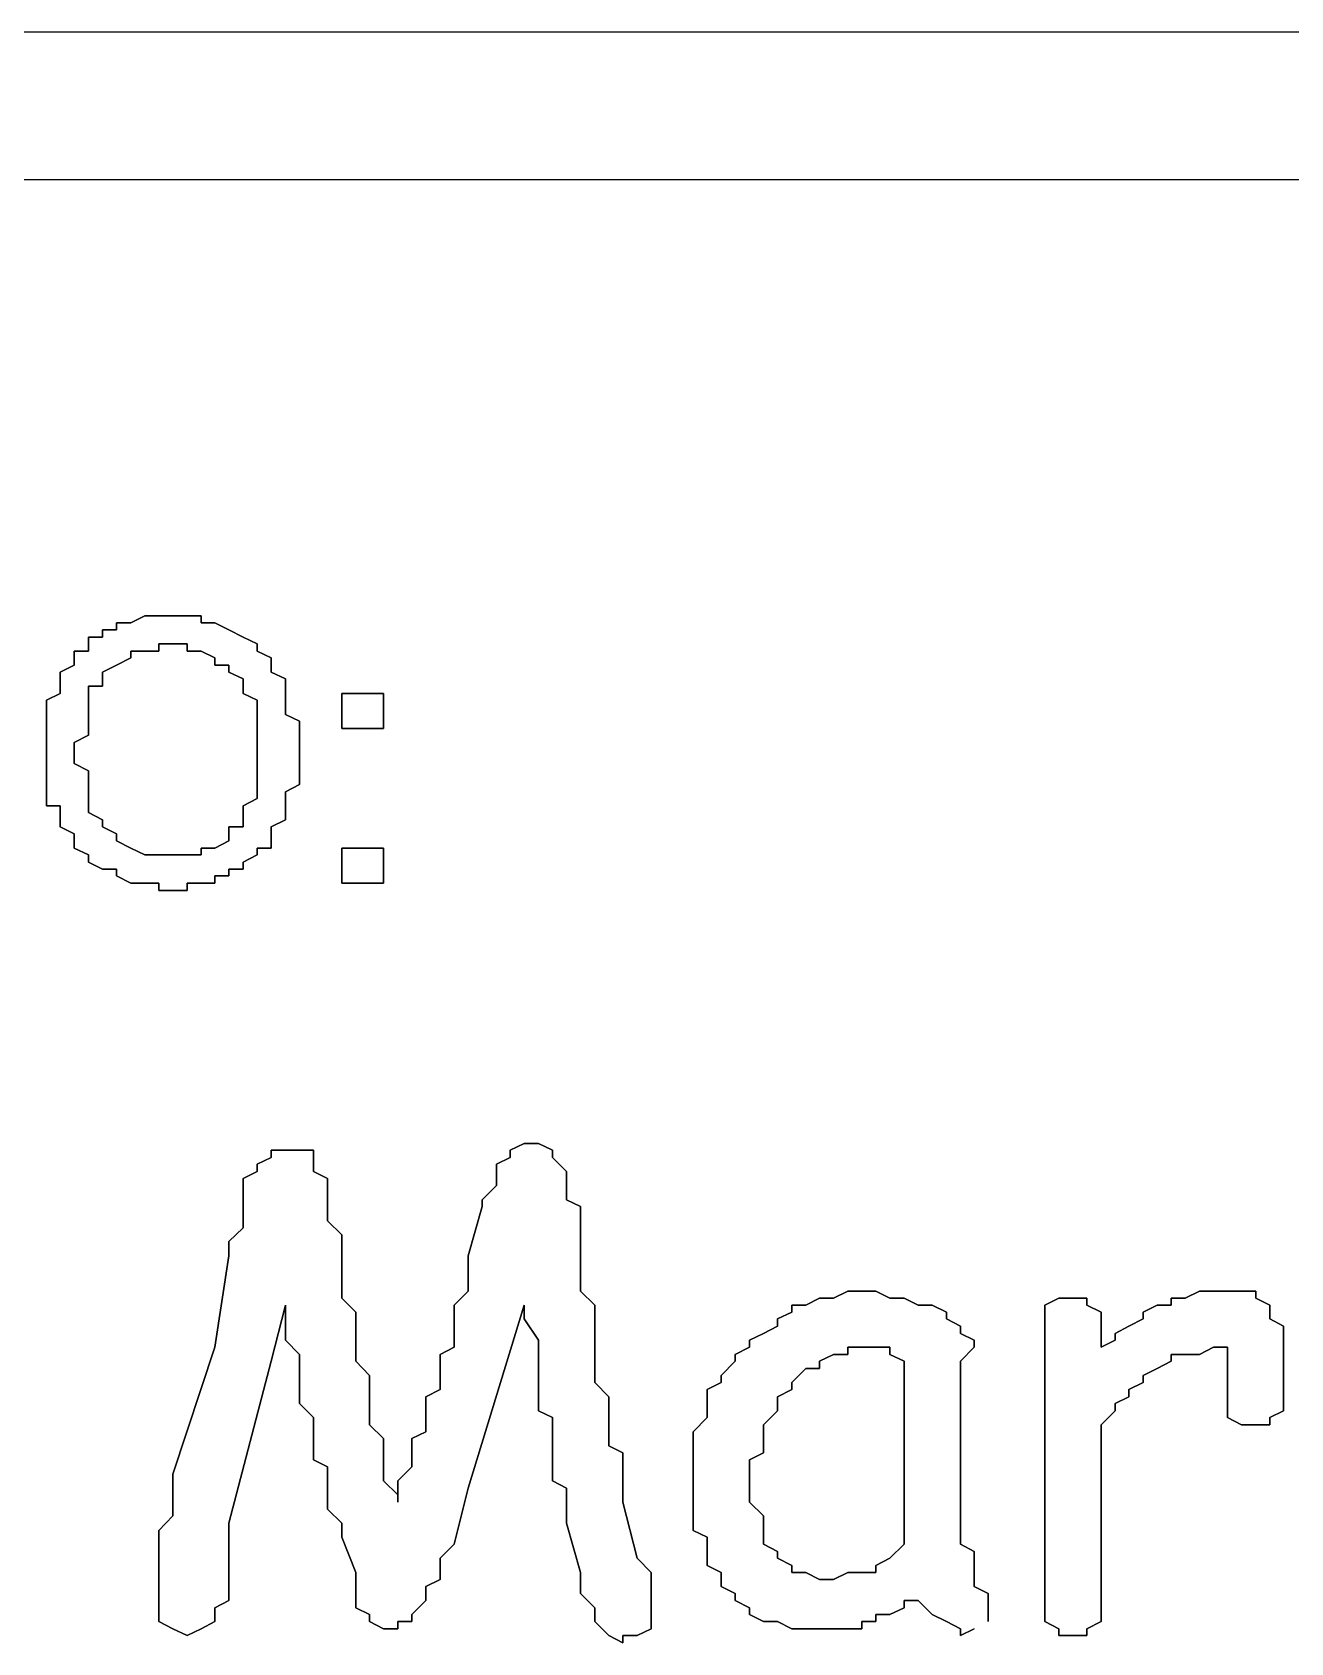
# Model space of a CAD drawing. Header units: metres. Extents: x 2.9 to 42.8, y 1.7 to 28.7.
# Drawn here: x 39.1231 to 39.4388, y 11.2536 to 11.6575 of the extents above; entities that cross this region are included whole.
import ezdxf

# ---------------------------------------------------------------- set-up
doc = ezdxf.new("R2010")
doc.units = ezdxf.units.M
for name, color, linetype in [('NEGRO', 7, 'Continuous'), ('ROJO', 1, 'Continuous'), ('VERDE', 3, 'Continuous')]:
    doc.layers.add(name, color=color, linetype=linetype)

msp = doc.modelspace()

# ---------------------------------------------------------------- linework, layer by layer
at = {"layer": 'NEGRO', "lineweight": -3}
for points in [[(40.5836, 11.6575), (37.659, 11.6575)], [(40.5836, 11.6205), (37.659, 11.6205)]]:
    msp.add_lwpolyline(points, dxfattribs=at)
at = {"layer": 'ROJO', "lineweight": -3}
for points in [[(39.1442, 11.5076), (39.1407, 11.5076), (39.1442, 11.5076)], [(39.1407, 11.5076), (39.1407, 11.5058), (39.1407, 11.5076)], [(39.1478, 11.5094), (39.1442, 11.5094), (39.1478, 11.5094)], [(39.1442, 11.5094), (39.1442, 11.5076), (39.1442, 11.5094)], [(39.1513, 11.5111), (39.1478, 11.5094), (39.1513, 11.5111)], [(39.1548, 11.5111), (39.1513, 11.5111), (39.1548, 11.5111)], [(39.1583, 11.5111), (39.1548, 11.5111), (39.1583, 11.5111)], [(39.1619, 11.5111), (39.1583, 11.5111), (39.1619, 11.5111)], [(39.1654, 11.5111), (39.1619, 11.5111), (39.1654, 11.5111)], [(39.1654, 11.5094), (39.1654, 11.5111), (39.1654, 11.5094)], [(39.1689, 11.5094), (39.1654, 11.5094), (39.1689, 11.5094)], [(39.1724, 11.5076), (39.1689, 11.5094), (39.1724, 11.5076)], [(39.176, 11.5058), (39.1724, 11.5076), (39.176, 11.5058)], [(39.1407, 11.5058), (39.1372, 11.5058), (39.1407, 11.5058)], [(39.1372, 11.5058), (39.1372, 11.5041), (39.1372, 11.5058)], [(39.1372, 11.5041), (39.1372, 11.5023), (39.1372, 11.5041)], [(39.1548, 11.5023), (39.1548, 11.5041), (39.1548, 11.5023)], [(39.1548, 11.5041), (39.1583, 11.5041), (39.1548, 11.5041)], [(39.1583, 11.5041), (39.1619, 11.5041), (39.1583, 11.5041)], [(39.1619, 11.5041), (39.1619, 11.5023), (39.1619, 11.5041)], [(39.1795, 11.5041), (39.176, 11.5058), (39.1795, 11.5041)], [(39.1795, 11.5023), (39.1795, 11.5041), (39.1795, 11.5023)], [(39.1372, 11.5023), (39.1336, 11.5023), (39.1372, 11.5023)], [(39.1336, 11.5023), (39.1336, 11.5006), (39.1336, 11.5023)], [(39.1336, 11.5006), (39.1336, 11.4988), (39.1336, 11.5006)], [(39.1442, 11.4988), (39.1478, 11.5006), (39.1442, 11.4988)], [(39.1478, 11.5006), (39.1478, 11.5023), (39.1478, 11.5006)], [(39.1478, 11.5023), (39.1513, 11.5023), (39.1478, 11.5023)], [(39.1513, 11.5023), (39.1548, 11.5023), (39.1513, 11.5023)], [(39.1619, 11.5023), (39.1654, 11.5023), (39.1619, 11.5023)], [(39.1654, 11.5023), (39.1689, 11.5006), (39.1654, 11.5023)], [(39.1689, 11.5006), (39.1689, 11.4988), (39.1689, 11.5006)], [(39.183, 11.5006), (39.1795, 11.5023), (39.183, 11.5006)], [(39.183, 11.4988), (39.183, 11.5006), (39.183, 11.4988)], [(39.1336, 11.4988), (39.1301, 11.497), (39.1336, 11.4988)], [(39.1301, 11.497), (39.1301, 11.4953), (39.1301, 11.497)], [(39.1301, 11.4953), (39.1301, 11.4935), (39.1301, 11.4953)], [(39.1407, 11.497), (39.1442, 11.4988), (39.1407, 11.497)], [(39.1407, 11.4953), (39.1407, 11.497), (39.1407, 11.4953)], [(39.1407, 11.4935), (39.1407, 11.4953), (39.1407, 11.4935)], [(39.1689, 11.4988), (39.1724, 11.4988), (39.1689, 11.4988)], [(39.1724, 11.4988), (39.1724, 11.497), (39.1724, 11.4988)], [(39.1724, 11.497), (39.176, 11.4953), (39.1724, 11.497)], [(39.176, 11.4953), (39.176, 11.4935), (39.176, 11.4953)], [(39.183, 11.497), (39.183, 11.4988), (39.183, 11.497)], [(39.1866, 11.4953), (39.183, 11.497), (39.1866, 11.4953)], [(39.1866, 11.4935), (39.1866, 11.4953), (39.1866, 11.4935)], [(39.1301, 11.4917), (39.1266, 11.49), (39.1301, 11.4917)], [(39.1301, 11.4935), (39.1301, 11.4917), (39.1301, 11.4935)], [(39.1372, 11.4917), (39.1372, 11.4935), (39.1372, 11.4917)], [(39.1372, 11.4935), (39.1407, 11.4935), (39.1372, 11.4935)], [(39.1372, 11.49), (39.1372, 11.4917), (39.1372, 11.49)], [(39.176, 11.4935), (39.176, 11.4917), (39.176, 11.4935)], [(39.176, 11.4917), (39.1795, 11.49), (39.176, 11.4917)], [(39.1866, 11.4917), (39.1866, 11.4935), (39.1866, 11.4917)], [(39.1866, 11.49), (39.1866, 11.4917), (39.1866, 11.49)], [(39.2112, 11.4917), (39.2007, 11.4917), (39.2112, 11.4917)], [(39.2007, 11.4917), (39.2007, 11.4829), (39.2007, 11.4917)], [(39.2112, 11.4829), (39.2112, 11.4917), (39.2112, 11.4829)], [(39.1266, 11.49), (39.1266, 11.4882), (39.1266, 11.49)], [(39.1266, 11.4882), (39.1266, 11.4864), (39.1266, 11.4882)], [(39.1372, 11.4882), (39.1372, 11.49), (39.1372, 11.4882)], [(39.1372, 11.4864), (39.1372, 11.4882), (39.1372, 11.4864)], [(39.1795, 11.49), (39.1795, 11.4882), (39.1795, 11.49)], [(39.1795, 11.4882), (39.1795, 11.4864), (39.1795, 11.4882)], [(39.1866, 11.4882), (39.1866, 11.49), (39.1866, 11.4882)], [(39.1866, 11.4864), (39.1866, 11.4882), (39.1866, 11.4864)], [(39.1266, 11.4864), (39.1266, 11.4847), (39.1266, 11.4864)], [(39.1266, 11.4847), (39.1266, 11.4829), (39.1266, 11.4847)], [(39.1266, 11.4829), (39.1266, 11.4812), (39.1266, 11.4829)], [(39.1372, 11.4847), (39.1372, 11.4864), (39.1372, 11.4847)], [(39.1372, 11.4829), (39.1372, 11.4847), (39.1372, 11.4829)], [(39.1372, 11.4812), (39.1372, 11.4829), (39.1372, 11.4812)], [(39.1795, 11.4864), (39.1795, 11.4847), (39.1795, 11.4864)], [(39.1795, 11.4847), (39.1795, 11.4829), (39.1795, 11.4847)], [(39.1795, 11.4829), (39.1795, 11.4812), (39.1795, 11.4829)], [(39.1901, 11.4847), (39.1866, 11.4864), (39.1901, 11.4847)], [(39.1901, 11.4829), (39.1901, 11.4847), (39.1901, 11.4829)], [(39.1901, 11.4812), (39.1901, 11.4829), (39.1901, 11.4812)], [(39.2007, 11.4829), (39.2112, 11.4829), (39.2007, 11.4829)], [(39.1266, 11.4812), (39.1266, 11.4794), (39.1266, 11.4812)], [(39.1266, 11.4794), (39.1266, 11.4776), (39.1266, 11.4794)], [(39.1336, 11.4794), (39.1372, 11.4812), (39.1336, 11.4794)], [(39.1336, 11.4776), (39.1336, 11.4794), (39.1336, 11.4776)], [(39.1795, 11.4812), (39.1795, 11.4794), (39.1795, 11.4812)], [(39.1795, 11.4794), (39.1795, 11.4776), (39.1795, 11.4794)], [(39.1901, 11.4794), (39.1901, 11.4812), (39.1901, 11.4794)], [(39.1901, 11.4776), (39.1901, 11.4794), (39.1901, 11.4776)], [(39.1266, 11.4776), (39.1266, 11.4759), (39.1266, 11.4776)], [(39.1266, 11.4759), (39.1266, 11.4741), (39.1266, 11.4759)], [(39.1336, 11.4759), (39.1336, 11.4776), (39.1336, 11.4759)], [(39.1336, 11.4741), (39.1336, 11.4759), (39.1336, 11.4741)], [(39.1795, 11.4776), (39.1795, 11.4759), (39.1795, 11.4776)], [(39.1795, 11.4759), (39.1795, 11.4741), (39.1795, 11.4759)], [(39.1901, 11.4759), (39.1901, 11.4776), (39.1901, 11.4759)], [(39.1901, 11.4741), (39.1901, 11.4759), (39.1901, 11.4741)], [(39.1266, 11.4741), (39.1266, 11.4723), (39.1266, 11.4741)], [(39.1266, 11.4723), (39.1266, 11.4706), (39.1266, 11.4723)], [(39.1372, 11.4723), (39.1336, 11.4741), (39.1372, 11.4723)], [(39.1372, 11.4706), (39.1372, 11.4723), (39.1372, 11.4706)], [(39.1795, 11.4741), (39.1795, 11.4723), (39.1795, 11.4741)], [(39.1795, 11.4723), (39.1795, 11.4706), (39.1795, 11.4723)], [(39.1901, 11.4723), (39.1901, 11.4741), (39.1901, 11.4723)], [(39.1901, 11.4706), (39.1901, 11.4723), (39.1901, 11.4706)], [(39.1266, 11.4706), (39.1266, 11.4688), (39.1266, 11.4706)], [(39.1266, 11.4688), (39.1266, 11.467), (39.1266, 11.4688)], [(39.1266, 11.467), (39.1266, 11.4653), (39.1266, 11.467)], [(39.1372, 11.4688), (39.1372, 11.4706), (39.1372, 11.4688)], [(39.1372, 11.467), (39.1372, 11.4688), (39.1372, 11.467)], [(39.1372, 11.4653), (39.1372, 11.467), (39.1372, 11.4653)], [(39.1795, 11.4706), (39.1795, 11.4688), (39.1795, 11.4706)], [(39.1795, 11.4688), (39.1795, 11.467), (39.1795, 11.4688)], [(39.1795, 11.467), (39.1795, 11.4653), (39.1795, 11.467)], [(39.1866, 11.467), (39.1901, 11.4688), (39.1866, 11.467)], [(39.1866, 11.4653), (39.1866, 11.467), (39.1866, 11.4653)], [(39.1901, 11.4688), (39.1901, 11.4706), (39.1901, 11.4688)], [(39.1266, 11.4653), (39.1266, 11.4635), (39.1266, 11.4653)], [(39.1266, 11.4635), (39.1301, 11.4635), (39.1266, 11.4635)], [(39.1301, 11.4635), (39.1301, 11.4618), (39.1301, 11.4635)], [(39.1372, 11.4635), (39.1372, 11.4653), (39.1372, 11.4635)], [(39.1372, 11.4618), (39.1372, 11.4635), (39.1372, 11.4618)], [(39.1795, 11.4653), (39.176, 11.4635), (39.1795, 11.4653)], [(39.176, 11.4635), (39.176, 11.4618), (39.176, 11.4635)], [(39.1866, 11.4635), (39.1866, 11.4653), (39.1866, 11.4635)], [(39.1866, 11.4618), (39.1866, 11.4635), (39.1866, 11.4618)], [(39.1301, 11.4618), (39.1301, 11.46), (39.1301, 11.4618)], [(39.1301, 11.46), (39.1301, 11.4582), (39.1301, 11.46)], [(39.1407, 11.46), (39.1372, 11.4618), (39.1407, 11.46)], [(39.1407, 11.4582), (39.1407, 11.46), (39.1407, 11.4582)], [(39.176, 11.4618), (39.176, 11.46), (39.176, 11.4618)], [(39.176, 11.46), (39.176, 11.4582), (39.176, 11.46)], [(39.183, 11.4582), (39.1866, 11.46), (39.183, 11.4582)], [(39.1866, 11.46), (39.1866, 11.4618), (39.1866, 11.46)], [(39.1301, 11.4582), (39.1336, 11.4565), (39.1301, 11.4582)], [(39.1336, 11.4565), (39.1336, 11.4547), (39.1336, 11.4565)], [(39.1336, 11.4547), (39.1336, 11.4529), (39.1336, 11.4547)], [(39.1442, 11.4565), (39.1407, 11.4582), (39.1442, 11.4565)], [(39.1442, 11.4547), (39.1442, 11.4565), (39.1442, 11.4547)], [(39.1478, 11.4529), (39.1442, 11.4547), (39.1478, 11.4529)], [(39.1724, 11.4547), (39.1689, 11.4529), (39.1724, 11.4547)], [(39.176, 11.4582), (39.1724, 11.4582), (39.176, 11.4582)], [(39.1724, 11.4582), (39.1724, 11.4565), (39.1724, 11.4582)], [(39.1724, 11.4565), (39.1724, 11.4547), (39.1724, 11.4565)], [(39.183, 11.4565), (39.183, 11.4582), (39.183, 11.4565)], [(39.183, 11.4547), (39.183, 11.4565), (39.183, 11.4547)], [(39.183, 11.4529), (39.183, 11.4547), (39.183, 11.4529)], [(39.1336, 11.4529), (39.1372, 11.4512), (39.1336, 11.4529)], [(39.1372, 11.4512), (39.1372, 11.4494), (39.1372, 11.4512)], [(39.1513, 11.4512), (39.1478, 11.4529), (39.1513, 11.4512)], [(39.1548, 11.4512), (39.1513, 11.4512), (39.1548, 11.4512)], [(39.1583, 11.4512), (39.1548, 11.4512), (39.1583, 11.4512)], [(39.1619, 11.4512), (39.1583, 11.4512), (39.1619, 11.4512)], [(39.1654, 11.4512), (39.1619, 11.4512), (39.1654, 11.4512)], [(39.1689, 11.4529), (39.1654, 11.4529), (39.1689, 11.4529)], [(39.1654, 11.4529), (39.1654, 11.4512), (39.1654, 11.4529)], [(39.176, 11.4494), (39.1795, 11.4512), (39.176, 11.4494)], [(39.1795, 11.4512), (39.1795, 11.4529), (39.1795, 11.4512)], [(39.1795, 11.4529), (39.183, 11.4529), (39.1795, 11.4529)], [(39.2112, 11.4529), (39.2007, 11.4529), (39.2112, 11.4529)], [(39.2007, 11.4529), (39.2007, 11.4441), (39.2007, 11.4529)], [(39.2112, 11.4441), (39.2112, 11.4529), (39.2112, 11.4441)], [(39.1372, 11.4494), (39.1407, 11.4476), (39.1372, 11.4494)], [(39.1407, 11.4476), (39.1442, 11.4476), (39.1407, 11.4476)], [(39.1442, 11.4476), (39.1442, 11.4459), (39.1442, 11.4476)], [(39.1724, 11.4459), (39.1724, 11.4476), (39.1724, 11.4459)], [(39.1724, 11.4476), (39.176, 11.4476), (39.1724, 11.4476)], [(39.176, 11.4476), (39.176, 11.4494), (39.176, 11.4476)], [(39.1442, 11.4459), (39.1478, 11.4441), (39.1442, 11.4459)], [(39.1478, 11.4441), (39.1513, 11.4441), (39.1478, 11.4441)], [(39.1513, 11.4441), (39.1548, 11.4441), (39.1513, 11.4441)], [(39.1548, 11.4441), (39.1548, 11.4423), (39.1548, 11.4441)], [(39.1619, 11.4423), (39.1619, 11.4441), (39.1619, 11.4423)], [(39.1619, 11.4441), (39.1654, 11.4441), (39.1619, 11.4441)], [(39.1654, 11.4441), (39.1689, 11.4441), (39.1654, 11.4441)], [(39.1689, 11.4441), (39.1689, 11.4459), (39.1689, 11.4441)], [(39.1689, 11.4459), (39.1724, 11.4459), (39.1689, 11.4459)], [(39.2007, 11.4441), (39.2112, 11.4441), (39.2007, 11.4441)], [(39.1548, 11.4423), (39.1583, 11.4423), (39.1548, 11.4423)], [(39.1583, 11.4423), (39.1619, 11.4423), (39.1583, 11.4423)]]:
    msp.add_lwpolyline(points, dxfattribs=at)
at = {"layer": 'VERDE', "lineweight": -3}
for points in [[(39.2465, 11.3788), (39.243, 11.3771), (39.2465, 11.3788)], [(39.2501, 11.3788), (39.2465, 11.3788), (39.2501, 11.3788)], [(39.2536, 11.3771), (39.2501, 11.3788), (39.2536, 11.3771)], [(39.183, 11.3753), (39.1795, 11.3736), (39.183, 11.3753)], [(39.1866, 11.3771), (39.183, 11.3771), (39.1866, 11.3771)], [(39.183, 11.3771), (39.183, 11.3753), (39.183, 11.3771)], [(39.1901, 11.3771), (39.1866, 11.3771), (39.1901, 11.3771)], [(39.1936, 11.3771), (39.1901, 11.3771), (39.1936, 11.3771)], [(39.1936, 11.3753), (39.1936, 11.3771), (39.1936, 11.3753)], [(39.1936, 11.3718), (39.1936, 11.3753), (39.1936, 11.3718)], [(39.243, 11.3753), (39.2395, 11.3736), (39.243, 11.3753)], [(39.243, 11.3771), (39.243, 11.3753), (39.243, 11.3771)], [(39.2536, 11.3753), (39.2536, 11.3771), (39.2536, 11.3753)], [(39.2571, 11.3718), (39.2536, 11.3753), (39.2571, 11.3718)], [(39.1795, 11.3718), (39.176, 11.37), (39.1795, 11.3718)], [(39.176, 11.37), (39.176, 11.3665), (39.176, 11.37)], [(39.1795, 11.3736), (39.1795, 11.3718), (39.1795, 11.3736)], [(39.1971, 11.37), (39.1936, 11.3718), (39.1971, 11.37)], [(39.1971, 11.3683), (39.1971, 11.37), (39.1971, 11.3683)], [(39.2395, 11.3736), (39.2395, 11.37), (39.2395, 11.3736)], [(39.2395, 11.37), (39.2395, 11.3683), (39.2395, 11.37)], [(39.2571, 11.37), (39.2571, 11.3718), (39.2571, 11.37)], [(39.2571, 11.3665), (39.2571, 11.37), (39.2571, 11.3665)], [(39.176, 11.3665), (39.176, 11.3647), (39.176, 11.3665)], [(39.1971, 11.3665), (39.1971, 11.3683), (39.1971, 11.3665)], [(39.1971, 11.3647), (39.1971, 11.3665), (39.1971, 11.3647)], [(39.2395, 11.3683), (39.2359, 11.3647), (39.2395, 11.3683)], [(39.2571, 11.3647), (39.2571, 11.3665), (39.2571, 11.3647)], [(39.176, 11.3647), (39.176, 11.3612), (39.176, 11.3647)], [(39.1971, 11.363), (39.1971, 11.3647), (39.1971, 11.363)], [(39.1971, 11.3594), (39.1971, 11.363), (39.1971, 11.3594)], [(39.2359, 11.363), (39.2324, 11.3506), (39.2359, 11.363)], [(39.2359, 11.3647), (39.2359, 11.363), (39.2359, 11.3647)], [(39.2606, 11.363), (39.2571, 11.3647), (39.2606, 11.363)], [(39.2606, 11.3612), (39.2606, 11.363), (39.2606, 11.3612)], [(39.176, 11.3577), (39.1724, 11.3542), (39.176, 11.3577)], [(39.176, 11.3612), (39.176, 11.3577), (39.176, 11.3612)], [(39.2007, 11.3559), (39.1971, 11.3594), (39.2007, 11.3559)], [(39.2606, 11.3577), (39.2606, 11.3612), (39.2606, 11.3577)], [(39.2606, 11.3542), (39.2606, 11.3577), (39.2606, 11.3542)], [(39.1724, 11.3542), (39.1724, 11.3506), (39.1724, 11.3542)], [(39.2007, 11.3542), (39.2007, 11.3559), (39.2007, 11.3542)], [(39.2007, 11.3506), (39.2007, 11.3542), (39.2007, 11.3506)], [(39.2606, 11.3506), (39.2606, 11.3542), (39.2606, 11.3506)], [(39.1724, 11.3506), (39.1689, 11.3277), (39.1724, 11.3506)], [(39.2007, 11.3471), (39.2007, 11.3506), (39.2007, 11.3471)], [(39.2324, 11.3506), (39.2324, 11.3489), (39.2324, 11.3506)], [(39.2606, 11.3489), (39.2606, 11.3506), (39.2606, 11.3489)], [(39.2007, 11.3436), (39.2007, 11.3471), (39.2007, 11.3436)], [(39.2324, 11.3489), (39.2324, 11.3471), (39.2324, 11.3489)], [(39.2324, 11.3471), (39.2324, 11.3436), (39.2324, 11.3471)], [(39.2606, 11.3453), (39.2606, 11.3489), (39.2606, 11.3453)], [(39.2007, 11.3418), (39.2007, 11.3436), (39.2007, 11.3418)], [(39.2007, 11.34), (39.2007, 11.3418), (39.2007, 11.34)], [(39.2324, 11.3418), (39.2289, 11.3383), (39.2324, 11.3418)], [(39.2324, 11.3436), (39.2324, 11.3418), (39.2324, 11.3436)], [(39.2606, 11.3418), (39.2606, 11.3453), (39.2606, 11.3418)], [(39.2642, 11.3383), (39.2606, 11.3418), (39.2642, 11.3383)], [(39.3277, 11.3418), (39.3241, 11.34), (39.3277, 11.3418)], [(39.3312, 11.3418), (39.3277, 11.3418), (39.3312, 11.3418)], [(39.3347, 11.3418), (39.3312, 11.3418), (39.3347, 11.3418)], [(39.3382, 11.34), (39.3347, 11.3418), (39.3382, 11.34)], [(39.4159, 11.3418), (39.4123, 11.34), (39.4159, 11.3418)], [(39.4194, 11.3418), (39.4159, 11.3418), (39.4194, 11.3418)], [(39.4229, 11.3418), (39.4194, 11.3418), (39.4229, 11.3418)], [(39.4264, 11.3418), (39.4229, 11.3418), (39.4264, 11.3418)], [(39.43, 11.3418), (39.4264, 11.3418), (39.43, 11.3418)], [(39.43, 11.34), (39.43, 11.3418), (39.43, 11.34)], [(39.183, 11.3242), (39.1866, 11.3383), (39.183, 11.3242)], [(39.1866, 11.3383), (39.1866, 11.3348), (39.1866, 11.3383)], [(39.2042, 11.3365), (39.2007, 11.34), (39.2042, 11.3365)], [(39.2289, 11.3383), (39.2289, 11.3365), (39.2289, 11.3383)], [(39.2324, 11.2924), (39.2465, 11.3383), (39.2324, 11.2924)], [(39.2465, 11.3383), (39.2465, 11.3348), (39.2465, 11.3383)], [(39.2642, 11.3365), (39.2642, 11.3383), (39.2642, 11.3365)], [(39.3171, 11.3383), (39.3136, 11.3383), (39.3171, 11.3383)], [(39.3136, 11.3383), (39.3136, 11.3365), (39.3136, 11.3383)], [(39.3206, 11.34), (39.3171, 11.3383), (39.3206, 11.34)], [(39.3241, 11.34), (39.3206, 11.34), (39.3241, 11.34)], [(39.3418, 11.34), (39.3382, 11.34), (39.3418, 11.34)], [(39.3453, 11.3383), (39.3418, 11.34), (39.3453, 11.3383)], [(39.3488, 11.3383), (39.3453, 11.3383), (39.3488, 11.3383)], [(39.3524, 11.3365), (39.3488, 11.3383), (39.3524, 11.3365)], [(39.3806, 11.34), (39.3771, 11.3383), (39.3806, 11.34)], [(39.3771, 11.3383), (39.3771, 11.3365), (39.3771, 11.3383)], [(39.3841, 11.34), (39.3806, 11.34), (39.3841, 11.34)], [(39.3876, 11.34), (39.3841, 11.34), (39.3876, 11.34)], [(39.3876, 11.3383), (39.3876, 11.34), (39.3876, 11.3383)], [(39.3912, 11.3365), (39.3876, 11.3383), (39.3912, 11.3365)], [(39.4053, 11.3383), (39.4018, 11.3365), (39.4053, 11.3383)], [(39.4088, 11.3383), (39.4053, 11.3383), (39.4088, 11.3383)], [(39.4123, 11.34), (39.4088, 11.34), (39.4123, 11.34)], [(39.4088, 11.34), (39.4088, 11.3383), (39.4088, 11.34)], [(39.4335, 11.3383), (39.43, 11.34), (39.4335, 11.3383)], [(39.4335, 11.3348), (39.4335, 11.3383), (39.4335, 11.3348)], [(39.1866, 11.3348), (39.1866, 11.333), (39.1866, 11.3348)], [(39.2042, 11.3348), (39.2042, 11.3365), (39.2042, 11.3348)], [(39.2042, 11.3312), (39.2042, 11.3348), (39.2042, 11.3312)], [(39.2289, 11.3365), (39.2289, 11.333), (39.2289, 11.3365)], [(39.2465, 11.3348), (39.2501, 11.3295), (39.2465, 11.3348)], [(39.2642, 11.333), (39.2642, 11.3365), (39.2642, 11.333)], [(39.3136, 11.3365), (39.31, 11.3348), (39.3136, 11.3365)], [(39.31, 11.3348), (39.31, 11.333), (39.31, 11.3348)], [(39.3524, 11.3348), (39.3524, 11.3365), (39.3524, 11.3348)], [(39.3559, 11.333), (39.3524, 11.3348), (39.3559, 11.333)], [(39.3771, 11.3365), (39.3771, 11.333), (39.3771, 11.3365)], [(39.3912, 11.333), (39.3912, 11.3365), (39.3912, 11.333)], [(39.4018, 11.3348), (39.3982, 11.333), (39.4018, 11.3348)], [(39.4018, 11.3365), (39.4018, 11.3348), (39.4018, 11.3365)], [(39.437, 11.333), (39.4335, 11.3348), (39.437, 11.333)], [(39.1866, 11.333), (39.1866, 11.3295), (39.1866, 11.333)], [(39.1866, 11.3295), (39.1901, 11.3259), (39.1866, 11.3295)], [(39.2042, 11.3295), (39.2042, 11.3312), (39.2042, 11.3295)], [(39.2042, 11.3259), (39.2042, 11.3295), (39.2042, 11.3259)], [(39.2289, 11.333), (39.2289, 11.3312), (39.2289, 11.333)], [(39.2289, 11.3312), (39.2289, 11.3277), (39.2289, 11.3312)], [(39.2501, 11.3295), (39.2501, 11.3259), (39.2501, 11.3295)], [(39.2642, 11.3295), (39.2642, 11.333), (39.2642, 11.3295)], [(39.2642, 11.3277), (39.2642, 11.3295), (39.2642, 11.3277)], [(39.3065, 11.3312), (39.303, 11.3295), (39.3065, 11.3312)], [(39.303, 11.3295), (39.303, 11.3277), (39.303, 11.3295)], [(39.31, 11.333), (39.3065, 11.3312), (39.31, 11.333)], [(39.3559, 11.3312), (39.3559, 11.333), (39.3559, 11.3312)], [(39.3594, 11.3295), (39.3559, 11.3312), (39.3594, 11.3295)], [(39.3594, 11.3277), (39.3594, 11.3295), (39.3594, 11.3277)], [(39.3771, 11.333), (39.3771, 11.3312), (39.3771, 11.333)], [(39.3771, 11.3312), (39.3771, 11.3277), (39.3771, 11.3312)], [(39.3912, 11.3312), (39.3912, 11.333), (39.3912, 11.3312)], [(39.3912, 11.3277), (39.3912, 11.3312), (39.3912, 11.3277)], [(39.3947, 11.3295), (39.3912, 11.3277), (39.3947, 11.3295)], [(39.3982, 11.333), (39.3947, 11.3312), (39.3982, 11.333)], [(39.3947, 11.3312), (39.3947, 11.3295), (39.3947, 11.3312)], [(39.437, 11.3312), (39.437, 11.333), (39.437, 11.3312)], [(39.437, 11.3277), (39.437, 11.3312), (39.437, 11.3277)], [(39.1689, 11.3277), (39.1583, 11.2959), (39.1689, 11.3277)], [(39.1901, 11.3259), (39.1901, 11.3242), (39.1901, 11.3259)], [(39.2042, 11.3242), (39.2042, 11.3259), (39.2042, 11.3242)], [(39.2289, 11.3277), (39.2254, 11.3259), (39.2289, 11.3277)], [(39.2254, 11.3259), (39.2254, 11.3224), (39.2254, 11.3259)], [(39.2501, 11.3259), (39.2501, 11.3224), (39.2501, 11.3259)], [(39.2642, 11.3242), (39.2642, 11.3277), (39.2642, 11.3242)], [(39.303, 11.3277), (39.2994, 11.3259), (39.303, 11.3277)], [(39.2994, 11.3259), (39.2994, 11.3242), (39.2994, 11.3259)], [(39.3206, 11.3242), (39.3241, 11.3259), (39.3206, 11.3242)], [(39.3241, 11.3259), (39.3277, 11.3259), (39.3241, 11.3259)], [(39.3277, 11.3259), (39.3277, 11.3277), (39.3277, 11.3259)], [(39.3277, 11.3277), (39.3312, 11.3277), (39.3277, 11.3277)], [(39.3312, 11.3277), (39.3347, 11.3277), (39.3312, 11.3277)], [(39.3347, 11.3277), (39.3382, 11.3277), (39.3347, 11.3277)], [(39.3382, 11.3277), (39.3382, 11.3259), (39.3382, 11.3277)], [(39.3382, 11.3259), (39.3418, 11.3242), (39.3382, 11.3259)], [(39.3559, 11.3242), (39.3594, 11.3277), (39.3559, 11.3242)], [(39.3771, 11.3277), (39.3771, 11.3259), (39.3771, 11.3277)], [(39.3771, 11.3259), (39.3771, 11.3224), (39.3771, 11.3259)], [(39.4088, 11.3242), (39.4088, 11.3259), (39.4088, 11.3242)], [(39.4088, 11.3259), (39.4123, 11.3259), (39.4088, 11.3259)], [(39.4123, 11.3259), (39.4159, 11.3259), (39.4123, 11.3259)], [(39.4159, 11.3259), (39.4194, 11.3277), (39.4159, 11.3259)], [(39.4194, 11.3277), (39.4229, 11.3277), (39.4194, 11.3277)], [(39.4229, 11.3277), (39.4229, 11.3206), (39.4229, 11.3277)], [(39.437, 11.3242), (39.437, 11.3277), (39.437, 11.3242)], [(39.1724, 11.2836), (39.183, 11.3242), (39.1724, 11.2836)], [(39.1901, 11.3242), (39.1901, 11.3206), (39.1901, 11.3242)], [(39.2077, 11.3206), (39.2042, 11.3242), (39.2077, 11.3206)], [(39.2254, 11.3224), (39.2254, 11.3206), (39.2254, 11.3224)], [(39.2501, 11.3224), (39.2501, 11.3189), (39.2501, 11.3224)], [(39.2642, 11.3206), (39.2642, 11.3242), (39.2642, 11.3206)], [(39.2994, 11.3242), (39.2959, 11.3206), (39.2994, 11.3242)], [(39.3136, 11.3189), (39.3171, 11.3224), (39.3136, 11.3189)], [(39.3171, 11.3224), (39.3206, 11.3224), (39.3171, 11.3224)], [(39.3206, 11.3224), (39.3206, 11.3242), (39.3206, 11.3224)], [(39.3418, 11.3242), (39.3418, 11.3224), (39.3418, 11.3242)], [(39.3418, 11.3224), (39.3418, 11.3189), (39.3418, 11.3224)], [(39.3559, 11.3224), (39.3559, 11.3242), (39.3559, 11.3224)], [(39.3559, 11.3189), (39.3559, 11.3224), (39.3559, 11.3189)], [(39.3771, 11.3224), (39.3771, 11.3189), (39.3771, 11.3224)], [(39.4018, 11.3206), (39.4053, 11.3224), (39.4018, 11.3206)], [(39.4053, 11.3224), (39.4088, 11.3242), (39.4053, 11.3224)], [(39.437, 11.3224), (39.437, 11.3242), (39.437, 11.3224)], [(39.437, 11.3206), (39.437, 11.3224), (39.437, 11.3206)], [(39.1901, 11.3206), (39.1901, 11.3189), (39.1901, 11.3206)], [(39.1901, 11.3189), (39.1901, 11.3153), (39.1901, 11.3189)], [(39.2077, 11.3189), (39.2077, 11.3206), (39.2077, 11.3189)], [(39.2077, 11.3153), (39.2077, 11.3189), (39.2077, 11.3153)], [(39.2254, 11.3206), (39.2254, 11.3171), (39.2254, 11.3206)], [(39.2501, 11.3189), (39.2501, 11.3153), (39.2501, 11.3189)], [(39.2642, 11.3189), (39.2642, 11.3206), (39.2642, 11.3189)], [(39.2677, 11.3153), (39.2642, 11.3189), (39.2677, 11.3153)], [(39.2959, 11.3189), (39.2924, 11.3171), (39.2959, 11.3189)], [(39.2959, 11.3206), (39.2959, 11.3189), (39.2959, 11.3206)], [(39.3136, 11.3171), (39.3136, 11.3189), (39.3136, 11.3171)], [(39.3418, 11.3189), (39.3418, 11.3171), (39.3418, 11.3189)], [(39.3559, 11.3153), (39.3559, 11.3189), (39.3559, 11.3153)], [(39.3771, 11.3189), (39.3771, 11.3171), (39.3771, 11.3189)], [(39.3982, 11.3171), (39.4018, 11.3189), (39.3982, 11.3171)], [(39.4018, 11.3189), (39.4018, 11.3206), (39.4018, 11.3189)], [(39.4229, 11.3206), (39.4229, 11.3171), (39.4229, 11.3206)], [(39.437, 11.3171), (39.437, 11.3206), (39.437, 11.3171)], [(39.1901, 11.3153), (39.1901, 11.3136), (39.1901, 11.3153)], [(39.1901, 11.3136), (39.1936, 11.3101), (39.1901, 11.3136)], [(39.2077, 11.3136), (39.2077, 11.3153), (39.2077, 11.3136)], [(39.2077, 11.3101), (39.2077, 11.3136), (39.2077, 11.3101)], [(39.2254, 11.3171), (39.2218, 11.3153), (39.2254, 11.3171)], [(39.2218, 11.3153), (39.2218, 11.3118), (39.2218, 11.3153)], [(39.2501, 11.3153), (39.2501, 11.3118), (39.2501, 11.3153)], [(39.2677, 11.3136), (39.2677, 11.3153), (39.2677, 11.3136)], [(39.2677, 11.3101), (39.2677, 11.3136), (39.2677, 11.3101)], [(39.2924, 11.3171), (39.2924, 11.3136), (39.2924, 11.3171)], [(39.2924, 11.3136), (39.2924, 11.3118), (39.2924, 11.3136)], [(39.31, 11.3153), (39.3136, 11.3171), (39.31, 11.3153)], [(39.31, 11.3136), (39.31, 11.3153), (39.31, 11.3136)], [(39.31, 11.3118), (39.31, 11.3136), (39.31, 11.3118)], [(39.3418, 11.3171), (39.3418, 11.3153), (39.3418, 11.3171)], [(39.3418, 11.3153), (39.3418, 11.3118), (39.3418, 11.3153)], [(39.3559, 11.3136), (39.3559, 11.3153), (39.3559, 11.3136)], [(39.3559, 11.3118), (39.3559, 11.3136), (39.3559, 11.3118)], [(39.3771, 11.3171), (39.3771, 11.2642), (39.3771, 11.3171)], [(39.3947, 11.3136), (39.3982, 11.3153), (39.3947, 11.3136)], [(39.3947, 11.3118), (39.3947, 11.3136), (39.3947, 11.3118)], [(39.3982, 11.3153), (39.3982, 11.3171), (39.3982, 11.3153)], [(39.4229, 11.3171), (39.4229, 11.3153), (39.4229, 11.3171)], [(39.4229, 11.3153), (39.4229, 11.3136), (39.4229, 11.3153)], [(39.4229, 11.3136), (39.4229, 11.3118), (39.4229, 11.3136)], [(39.437, 11.3153), (39.437, 11.3171), (39.437, 11.3153)], [(39.437, 11.3118), (39.437, 11.3153), (39.437, 11.3118)], [(39.1936, 11.3101), (39.1936, 11.3083), (39.1936, 11.3101)], [(39.2077, 11.3083), (39.2077, 11.3101), (39.2077, 11.3083)], [(39.2218, 11.3118), (39.2218, 11.3101), (39.2218, 11.3118)], [(39.2218, 11.3101), (39.2218, 11.3065), (39.2218, 11.3101)], [(39.2501, 11.3118), (39.2536, 11.3101), (39.2501, 11.3118)], [(39.2536, 11.3101), (39.2536, 11.3065), (39.2536, 11.3101)], [(39.2677, 11.3083), (39.2677, 11.3101), (39.2677, 11.3083)], [(39.2924, 11.3101), (39.2889, 11.3065), (39.2924, 11.3101)], [(39.2924, 11.3118), (39.2924, 11.3101), (39.2924, 11.3118)], [(39.3065, 11.3083), (39.31, 11.3118), (39.3065, 11.3083)], [(39.3418, 11.3118), (39.3418, 11.3101), (39.3418, 11.3118)], [(39.3418, 11.3101), (39.3418, 11.3083), (39.3418, 11.3101)], [(39.3559, 11.3101), (39.3559, 11.3118), (39.3559, 11.3101)], [(39.3559, 11.3065), (39.3559, 11.3101), (39.3559, 11.3065)], [(39.3912, 11.3083), (39.3947, 11.3118), (39.3912, 11.3083)], [(39.4229, 11.3118), (39.4229, 11.3101), (39.4229, 11.3118)], [(39.4229, 11.3101), (39.4264, 11.3083), (39.4229, 11.3101)], [(39.4335, 11.3101), (39.437, 11.3118), (39.4335, 11.3101)], [(39.4335, 11.3083), (39.4335, 11.3101), (39.4335, 11.3083)], [(39.1936, 11.3083), (39.1936, 11.3048), (39.1936, 11.3083)], [(39.2112, 11.3048), (39.2077, 11.3083), (39.2112, 11.3048)], [(39.2218, 11.3065), (39.2183, 11.3048), (39.2218, 11.3065)], [(39.2536, 11.3065), (39.2536, 11.3048), (39.2536, 11.3065)], [(39.2677, 11.3048), (39.2677, 11.3083), (39.2677, 11.3048)], [(39.2889, 11.3065), (39.2889, 11.3048), (39.2889, 11.3065)], [(39.3065, 11.3065), (39.3065, 11.3083), (39.3065, 11.3065)], [(39.3065, 11.3048), (39.3065, 11.3065), (39.3065, 11.3048)], [(39.3418, 11.3083), (39.3418, 11.3065), (39.3418, 11.3083)], [(39.3418, 11.3065), (39.3418, 11.3048), (39.3418, 11.3065)], [(39.3559, 11.3048), (39.3559, 11.3065), (39.3559, 11.3048)], [(39.3912, 11.3065), (39.3912, 11.3083), (39.3912, 11.3065)], [(39.3912, 11.2642), (39.3912, 11.3065), (39.3912, 11.2642)], [(39.4264, 11.3083), (39.43, 11.3083), (39.4264, 11.3083)], [(39.43, 11.3083), (39.4335, 11.3083), (39.43, 11.3083)], [(39.1936, 11.3048), (39.1936, 11.303), (39.1936, 11.3048)], [(39.1936, 11.303), (39.1936, 11.2995), (39.1936, 11.303)], [(39.2112, 11.303), (39.2112, 11.3048), (39.2112, 11.303)], [(39.2112, 11.2995), (39.2112, 11.303), (39.2112, 11.2995)], [(39.2183, 11.3048), (39.2183, 11.3012), (39.2183, 11.3048)], [(39.2183, 11.3012), (39.2183, 11.2995), (39.2183, 11.3012)], [(39.2536, 11.3048), (39.2536, 11.3012), (39.2536, 11.3048)], [(39.2536, 11.3012), (39.2536, 11.2995), (39.2536, 11.3012)], [(39.2677, 11.303), (39.2677, 11.3048), (39.2677, 11.303)], [(39.2712, 11.3012), (39.2677, 11.303), (39.2712, 11.3012)], [(39.2712, 11.2977), (39.2712, 11.3012), (39.2712, 11.2977)], [(39.2889, 11.3048), (39.2889, 11.3012), (39.2889, 11.3048)], [(39.2889, 11.3012), (39.2889, 11.2995), (39.2889, 11.3012)], [(39.303, 11.2995), (39.3065, 11.3012), (39.303, 11.2995)], [(39.3065, 11.3012), (39.3065, 11.3048), (39.3065, 11.3012)], [(39.3418, 11.3048), (39.3418, 11.303), (39.3418, 11.3048)], [(39.3418, 11.303), (39.3418, 11.2995), (39.3418, 11.303)], [(39.3559, 11.3012), (39.3559, 11.3048), (39.3559, 11.3012)], [(39.3559, 11.2977), (39.3559, 11.3012), (39.3559, 11.2977)], [(39.1936, 11.2995), (39.1971, 11.2977), (39.1936, 11.2995)], [(39.1971, 11.2977), (39.1971, 11.2942), (39.1971, 11.2977)], [(39.2112, 11.2959), (39.2112, 11.2995), (39.2112, 11.2959)], [(39.2183, 11.2977), (39.2148, 11.2942), (39.2183, 11.2977)], [(39.2183, 11.2995), (39.2183, 11.2977), (39.2183, 11.2995)], [(39.2536, 11.2995), (39.2536, 11.2959), (39.2536, 11.2995)], [(39.2712, 11.2959), (39.2712, 11.2977), (39.2712, 11.2959)], [(39.2889, 11.2995), (39.2889, 11.2959), (39.2889, 11.2995)], [(39.303, 11.2959), (39.303, 11.2995), (39.303, 11.2959)], [(39.3418, 11.2995), (39.3418, 11.2977), (39.3418, 11.2995)], [(39.3418, 11.2977), (39.3418, 11.2942), (39.3418, 11.2977)], [(39.3559, 11.2942), (39.3559, 11.2977), (39.3559, 11.2942)], [(39.1583, 11.2959), (39.1583, 11.2942), (39.1583, 11.2959)], [(39.1583, 11.2942), (39.1583, 11.2907), (39.1583, 11.2942)], [(39.1971, 11.2942), (39.1971, 11.2924), (39.1971, 11.2942)], [(39.2112, 11.2942), (39.2112, 11.2959), (39.2112, 11.2942)], [(39.2148, 11.2907), (39.2112, 11.2942), (39.2148, 11.2907)], [(39.2148, 11.2942), (39.2148, 11.2924), (39.2148, 11.2942)], [(39.2536, 11.2959), (39.2536, 11.2942), (39.2536, 11.2959)], [(39.2536, 11.2942), (39.2571, 11.2924), (39.2536, 11.2942)], [(39.2712, 11.2942), (39.2712, 11.2959), (39.2712, 11.2942)], [(39.2712, 11.2907), (39.2712, 11.2942), (39.2712, 11.2907)], [(39.2889, 11.2959), (39.2889, 11.2942), (39.2889, 11.2959)], [(39.2889, 11.2942), (39.2889, 11.2907), (39.2889, 11.2942)], [(39.303, 11.2924), (39.303, 11.2959), (39.303, 11.2924)], [(39.3418, 11.2942), (39.3418, 11.2924), (39.3418, 11.2942)], [(39.3559, 11.2907), (39.3559, 11.2942), (39.3559, 11.2907)], [(39.1583, 11.2907), (39.1583, 11.2871), (39.1583, 11.2907)], [(39.1971, 11.2924), (39.1971, 11.2889), (39.1971, 11.2924)], [(39.2148, 11.2924), (39.2148, 11.2889), (39.2148, 11.2924)], [(39.2148, 11.2889), (39.2148, 11.2907), (39.2148, 11.2889)], [(39.2289, 11.2783), (39.2324, 11.2924), (39.2289, 11.2783)], [(39.2571, 11.2924), (39.2571, 11.2907), (39.2571, 11.2924)], [(39.2571, 11.2907), (39.2571, 11.2889), (39.2571, 11.2907)], [(39.2712, 11.2889), (39.2712, 11.2907), (39.2712, 11.2889)], [(39.2889, 11.2907), (39.2889, 11.2889), (39.2889, 11.2907)], [(39.303, 11.2889), (39.303, 11.2924), (39.303, 11.2889)], [(39.3418, 11.2924), (39.3418, 11.2889), (39.3418, 11.2924)], [(39.3559, 11.2871), (39.3559, 11.2907), (39.3559, 11.2871)], [(39.1583, 11.2854), (39.1548, 11.2818), (39.1583, 11.2854)], [(39.1583, 11.2871), (39.1583, 11.2854), (39.1583, 11.2871)], [(39.1971, 11.2889), (39.1971, 11.2871), (39.1971, 11.2889)], [(39.1971, 11.2871), (39.2007, 11.2836), (39.1971, 11.2871)], [(39.2571, 11.2889), (39.2571, 11.2871), (39.2571, 11.2889)], [(39.2571, 11.2871), (39.2571, 11.2854), (39.2571, 11.2871)], [(39.2571, 11.2854), (39.2571, 11.2836), (39.2571, 11.2854)], [(39.2748, 11.2748), (39.2712, 11.2889), (39.2748, 11.2748)], [(39.2889, 11.2889), (39.2889, 11.2854), (39.2889, 11.2889)], [(39.2889, 11.2854), (39.2889, 11.2818), (39.2889, 11.2854)], [(39.3065, 11.2854), (39.303, 11.2889), (39.3065, 11.2854)], [(39.3065, 11.2836), (39.3065, 11.2854), (39.3065, 11.2836)], [(39.3418, 11.2889), (39.3418, 11.2854), (39.3418, 11.2889)], [(39.3418, 11.2854), (39.3418, 11.2818), (39.3418, 11.2854)], [(39.3559, 11.2854), (39.3559, 11.2871), (39.3559, 11.2854)], [(39.3559, 11.2836), (39.3559, 11.2854), (39.3559, 11.2836)], [(39.1548, 11.2818), (39.1548, 11.2783), (39.1548, 11.2818)], [(39.1724, 11.2818), (39.1724, 11.2836), (39.1724, 11.2818)], [(39.1724, 11.2783), (39.1724, 11.2818), (39.1724, 11.2783)], [(39.2007, 11.2836), (39.2007, 11.2818), (39.2007, 11.2836)], [(39.2007, 11.2818), (39.2007, 11.2801), (39.2007, 11.2818)], [(39.2571, 11.2836), (39.2606, 11.2712), (39.2571, 11.2836)], [(39.2889, 11.2818), (39.2924, 11.2801), (39.2889, 11.2818)], [(39.3065, 11.2818), (39.3065, 11.2836), (39.3065, 11.2818)], [(39.3065, 11.2783), (39.3065, 11.2818), (39.3065, 11.2783)], [(39.3418, 11.2818), (39.3418, 11.2783), (39.3418, 11.2818)], [(39.3559, 11.2818), (39.3559, 11.2836), (39.3559, 11.2818)], [(39.3559, 11.2801), (39.3559, 11.2818), (39.3559, 11.2801)], [(39.1548, 11.2783), (39.1548, 11.2765), (39.1548, 11.2783)], [(39.1724, 11.2765), (39.1724, 11.2783), (39.1724, 11.2765)], [(39.2007, 11.2801), (39.2042, 11.2712), (39.2007, 11.2801)], [(39.2254, 11.2748), (39.2289, 11.2783), (39.2254, 11.2748)], [(39.2924, 11.2801), (39.2924, 11.2765), (39.2924, 11.2801)], [(39.31, 11.2765), (39.3065, 11.2783), (39.31, 11.2765)], [(39.3418, 11.2783), (39.3382, 11.2748), (39.3418, 11.2783)], [(39.3559, 11.2783), (39.3559, 11.2801), (39.3559, 11.2783)], [(39.3594, 11.2765), (39.3559, 11.2783), (39.3594, 11.2765)], [(39.1548, 11.2765), (39.1548, 11.273), (39.1548, 11.2765)], [(39.1548, 11.273), (39.1548, 11.2712), (39.1548, 11.273)], [(39.1724, 11.2748), (39.1724, 11.2765), (39.1724, 11.2748)], [(39.1724, 11.2712), (39.1724, 11.2748), (39.1724, 11.2712)], [(39.2254, 11.2712), (39.2254, 11.2748), (39.2254, 11.2712)], [(39.2783, 11.2712), (39.2748, 11.2748), (39.2783, 11.2712)], [(39.2924, 11.2765), (39.2924, 11.2748), (39.2924, 11.2765)], [(39.2924, 11.2748), (39.2924, 11.273), (39.2924, 11.2748)], [(39.2924, 11.273), (39.2959, 11.2712), (39.2924, 11.273)], [(39.31, 11.2748), (39.31, 11.2765), (39.31, 11.2748)], [(39.3136, 11.273), (39.31, 11.2748), (39.3136, 11.273)], [(39.3136, 11.2712), (39.3136, 11.273), (39.3136, 11.2712)], [(39.3382, 11.2748), (39.3347, 11.273), (39.3382, 11.2748)], [(39.3347, 11.273), (39.3347, 11.2712), (39.3347, 11.273)], [(39.3594, 11.273), (39.3594, 11.2765), (39.3594, 11.273)], [(39.3594, 11.2695), (39.3594, 11.273), (39.3594, 11.2695)], [(39.1548, 11.2712), (39.1548, 11.2695), (39.1548, 11.2712)], [(39.1548, 11.2695), (39.1548, 11.266), (39.1548, 11.2695)], [(39.1724, 11.2677), (39.1724, 11.2712), (39.1724, 11.2677)], [(39.2042, 11.2712), (39.2042, 11.2695), (39.2042, 11.2712)], [(39.2042, 11.2695), (39.2042, 11.2677), (39.2042, 11.2695)], [(39.2218, 11.2677), (39.2254, 11.2695), (39.2218, 11.2677)], [(39.2254, 11.2695), (39.2254, 11.2712), (39.2254, 11.2695)], [(39.2606, 11.2712), (39.2606, 11.2677), (39.2606, 11.2712)], [(39.2783, 11.2677), (39.2783, 11.2712), (39.2783, 11.2677)], [(39.2959, 11.2712), (39.2959, 11.2695), (39.2959, 11.2712)], [(39.2959, 11.2695), (39.2959, 11.2677), (39.2959, 11.2695)], [(39.3171, 11.2712), (39.3136, 11.2712), (39.3171, 11.2712)], [(39.3206, 11.2695), (39.3171, 11.2712), (39.3206, 11.2695)], [(39.3241, 11.2695), (39.3206, 11.2695), (39.3241, 11.2695)], [(39.3277, 11.2712), (39.3241, 11.2695), (39.3277, 11.2712)], [(39.3312, 11.2712), (39.3277, 11.2712), (39.3312, 11.2712)], [(39.3347, 11.2712), (39.3312, 11.2712), (39.3347, 11.2712)], [(39.3594, 11.2677), (39.3594, 11.2695), (39.3594, 11.2677)], [(39.1548, 11.266), (39.1548, 11.2642), (39.1548, 11.266)], [(39.1724, 11.2642), (39.1724, 11.2677), (39.1724, 11.2642)], [(39.2042, 11.2677), (39.2042, 11.2642), (39.2042, 11.2677)], [(39.2218, 11.2642), (39.2218, 11.2677), (39.2218, 11.2642)], [(39.2606, 11.2677), (39.2606, 11.266), (39.2606, 11.2677)], [(39.2606, 11.266), (39.2642, 11.2624), (39.2606, 11.266)], [(39.2783, 11.266), (39.2783, 11.2677), (39.2783, 11.266)], [(39.2783, 11.2642), (39.2783, 11.266), (39.2783, 11.2642)], [(39.2959, 11.2677), (39.2994, 11.266), (39.2959, 11.2677)], [(39.2994, 11.266), (39.2994, 11.2642), (39.2994, 11.266)], [(39.3629, 11.266), (39.3594, 11.2677), (39.3629, 11.266)], [(39.3629, 11.2642), (39.3629, 11.266), (39.3629, 11.2642)], [(39.1548, 11.2642), (39.1548, 11.2607), (39.1548, 11.2642)], [(39.1689, 11.2624), (39.1724, 11.2642), (39.1689, 11.2624)], [(39.1689, 11.2589), (39.1689, 11.2624), (39.1689, 11.2589)], [(39.2042, 11.2642), (39.2042, 11.2624), (39.2042, 11.2642)], [(39.2042, 11.2624), (39.2077, 11.2607), (39.2042, 11.2624)], [(39.2183, 11.2607), (39.2218, 11.2642), (39.2183, 11.2607)], [(39.2642, 11.2624), (39.2642, 11.2607), (39.2642, 11.2624)], [(39.2783, 11.2624), (39.2783, 11.2642), (39.2783, 11.2624)], [(39.2783, 11.2589), (39.2783, 11.2624), (39.2783, 11.2589)], [(39.2994, 11.2642), (39.303, 11.2624), (39.2994, 11.2642)], [(39.303, 11.2624), (39.303, 11.2607), (39.303, 11.2624)], [(39.3382, 11.2607), (39.3418, 11.2624), (39.3382, 11.2607)], [(39.3418, 11.2624), (39.3418, 11.2642), (39.3418, 11.2624)], [(39.3418, 11.2642), (39.3453, 11.2642), (39.3418, 11.2642)], [(39.3453, 11.2642), (39.3488, 11.2607), (39.3453, 11.2642)], [(39.3629, 11.2624), (39.3629, 11.2642), (39.3629, 11.2624)], [(39.3629, 11.2607), (39.3629, 11.2624), (39.3629, 11.2607)], [(39.3771, 11.2642), (39.3771, 11.2607), (39.3771, 11.2642)], [(39.3912, 11.2607), (39.3912, 11.2642), (39.3912, 11.2607)], [(39.1548, 11.2607), (39.1548, 11.2589), (39.1548, 11.2607)], [(39.1548, 11.2589), (39.1583, 11.2571), (39.1548, 11.2589)], [(39.1583, 11.2571), (39.1619, 11.2554), (39.1583, 11.2571)], [(39.1619, 11.2554), (39.1654, 11.2571), (39.1619, 11.2554)], [(39.1654, 11.2571), (39.1689, 11.2589), (39.1654, 11.2571)], [(39.2077, 11.2607), (39.2077, 11.2589), (39.2077, 11.2607)], [(39.2077, 11.2589), (39.2112, 11.2571), (39.2077, 11.2589)], [(39.2112, 11.2571), (39.2148, 11.2571), (39.2112, 11.2571)], [(39.2148, 11.2571), (39.2148, 11.2589), (39.2148, 11.2571)], [(39.2148, 11.2589), (39.2183, 11.2589), (39.2148, 11.2589)], [(39.2183, 11.2589), (39.2183, 11.2607), (39.2183, 11.2589)], [(39.2642, 11.2607), (39.2642, 11.2589), (39.2642, 11.2607)], [(39.2642, 11.2589), (39.2677, 11.2554), (39.2642, 11.2589)], [(39.2748, 11.2554), (39.2783, 11.2571), (39.2748, 11.2554)], [(39.2783, 11.2571), (39.2783, 11.2589), (39.2783, 11.2571)], [(39.303, 11.2607), (39.3065, 11.2589), (39.303, 11.2607)], [(39.3065, 11.2589), (39.31, 11.2589), (39.3065, 11.2589)], [(39.31, 11.2589), (39.3136, 11.2571), (39.31, 11.2589)], [(39.3136, 11.2571), (39.3171, 11.2571), (39.3136, 11.2571)], [(39.3171, 11.2571), (39.3206, 11.2571), (39.3171, 11.2571)], [(39.3206, 11.2571), (39.3241, 11.2571), (39.3206, 11.2571)], [(39.3241, 11.2571), (39.3277, 11.2571), (39.3241, 11.2571)], [(39.3277, 11.2571), (39.3312, 11.2571), (39.3277, 11.2571)], [(39.3312, 11.2571), (39.3312, 11.2589), (39.3312, 11.2571)], [(39.3312, 11.2589), (39.3347, 11.2589), (39.3312, 11.2589)], [(39.3347, 11.2589), (39.3347, 11.2607), (39.3347, 11.2589)], [(39.3347, 11.2607), (39.3382, 11.2607), (39.3347, 11.2607)], [(39.3488, 11.2607), (39.3524, 11.2589), (39.3488, 11.2607)], [(39.3524, 11.2589), (39.3559, 11.2571), (39.3524, 11.2589)], [(39.3559, 11.2554), (39.3594, 11.2571), (39.3559, 11.2554)], [(39.3559, 11.2571), (39.3559, 11.2554), (39.3559, 11.2571)], [(39.3629, 11.2589), (39.3629, 11.2607), (39.3629, 11.2589)], [(39.3771, 11.2607), (39.3771, 11.2589), (39.3771, 11.2607)], [(39.3771, 11.2589), (39.3806, 11.2571), (39.3771, 11.2589)], [(39.3806, 11.2571), (39.3806, 11.2554), (39.3806, 11.2571)], [(39.3876, 11.2571), (39.3912, 11.2589), (39.3876, 11.2571)], [(39.3876, 11.2554), (39.3876, 11.2571), (39.3876, 11.2554)], [(39.3912, 11.2589), (39.3912, 11.2607), (39.3912, 11.2589)], [(39.2677, 11.2554), (39.2712, 11.2536), (39.2677, 11.2554)], [(39.2712, 11.2536), (39.2712, 11.2554), (39.2712, 11.2536)], [(39.2712, 11.2554), (39.2748, 11.2554), (39.2712, 11.2554)], [(39.3806, 11.2554), (39.3841, 11.2554), (39.3806, 11.2554)], [(39.3841, 11.2554), (39.3876, 11.2554), (39.3841, 11.2554)]]:
    msp.add_lwpolyline(points, dxfattribs=at)

doc.saveas('drawing.dxf')
